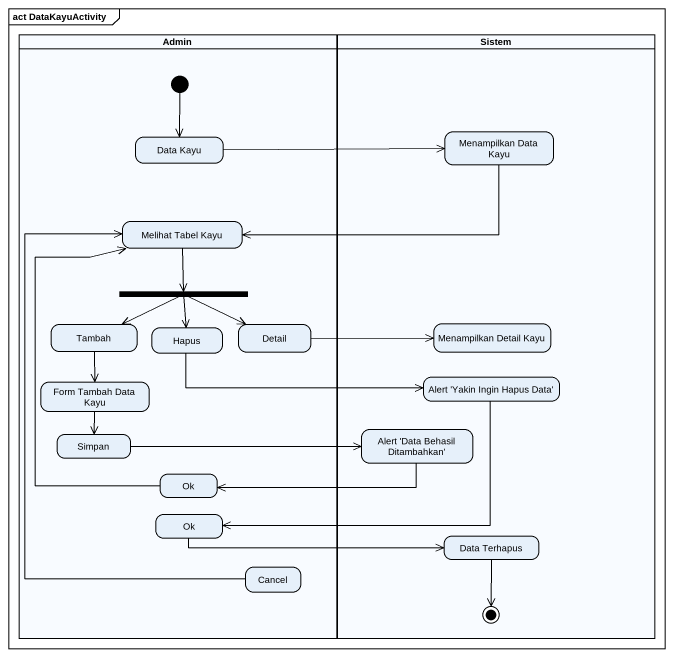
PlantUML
@startuml
mainframe act DataKayuActivity
hide empty description
state Admin <<partition>> {
  state "Data Kayu" as Data_Kayu
  state "Melihat Tabel Kayu" as Melihat_Tabel_Kayu
  state fork1 <<fork>>
  state Tambah
  state Hapus
  state Detail
  state "Form Tambah Data Kayu" as Form_Tambah_Data_Kayu
  state Simpan
  state Ok
  state "Ok" as Ok_2
  state Cancel
  [*] --> Data_Kayu
}
state Sistem <<partition>> {
  state "Menampilkan Data Kayu" as Menampilkan_Data_Kayu
  state "Menampilkan Detail Kayu" as Menampilkan_Detail_Kayu
  state "Alert 'Yakin Ingin Hapus Data'" as Alert_Yakin_Ingin_Hapus_Data
  state "Alert 'Data Behasil Ditambahkan'" as Alert_Data_Behasil
  state "Data Terhapus" as Data_Terhapus
  Data_Terhapus --> [*]
}
Data_Kayu -right-> Menampilkan_Data_Kayu
Menampilkan_Data_Kayu -left-> Melihat_Tabel_Kayu
Melihat_Tabel_Kayu --> fork1
fork1 -left-> Tambah
fork1 --> Hapus
fork1 -right-> Detail
Tambah --> Form_Tambah_Data_Kayu
Hapus -right-> Alert_Yakin_Ingin_Hapus_Data
Detail -right-> Menampilkan_Detail_Kayu
Form_Tambah_Data_Kayu --> Simpan
Alert_Yakin_Ingin_Hapus_Data -left-> Ok_2
Simpan -right-> Alert_Data_Behasil
Alert_Data_Behasil -left-> Ok
Ok -up-> Melihat_Tabel_Kayu
Ok_2 -right-> Data_Terhapus
Cancel -up-> Melihat_Tabel_Kayu
@enduml
